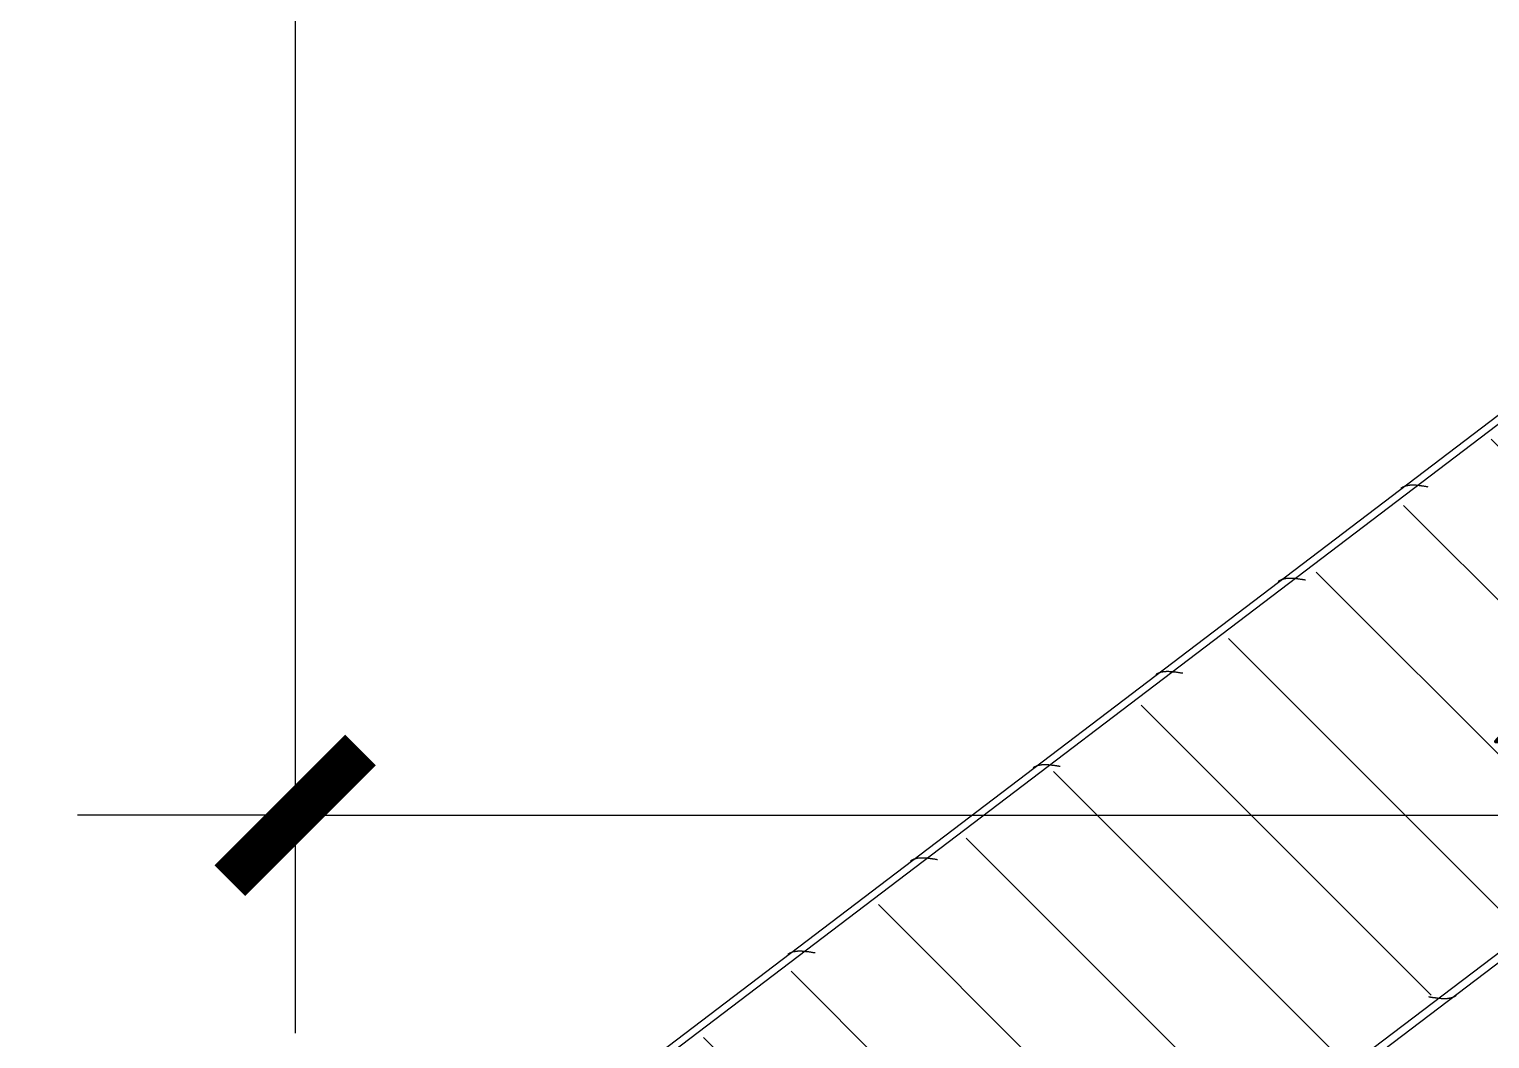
# Model space of a CAD drawing. Extents: x -9133 to 18268, y -11863 to 17290.
# Drawn here: x 708.9 to 809.5, y 3367.1 to 3436.6 of the extents above; entities that cross this region are included whole.
import ezdxf

# ---------------------------------------------------------------- set-up
doc = ezdxf.new("R2010")
doc.units = 0
doc.header["$LTSCALE"] = 30
doc.header["$MEASUREMENT"] = 0
doc.linetypes.add('EJEG$0$RLE-PROYECCION', pattern=[0.71438, 0.47625, -0.23813])
doc.layers.get('0').update_dxf_attribs({"linetype": 'CONTINUOUS'})
doc.layers.add('EJEG$0$RLA-ACHURADO', color=30, linetype='EJEG$0$RLE-PROYECCION', lineweight=15, transparency=0.7)
doc.layers.add('EJEG$0$RLA-CONTORNO', color=30, linetype='CONTINUOUS', lineweight=25)
doc.layers.add('EJEG$0$RLA-FE', color=7, linetype='CONTINUOUS')
doc.styles.add('EJEG$0$RomanS', font='romans.shx', dxfattribs={"height": 11.25})
doc.dimstyles.new('EJEG$0$ING50', dxfattribs={"dimscale": 50, "dimtxt": 0.27, "dimasz": 0.3, "dimexe": 0, "dimexo": 0, "dimgap": 0.1, "dimtad": 1, "dimdec": 1, "dimzin": 12, "dimdsep": 46, "dimtxsty": 'EJEG$0$RomanS', "dimblk": 'EJEG$0$TICK1', "dimblk1": 'EJEG$0$TICK1', "dimblk2": 'EJEG$0$TICK1', "dimcen": 0.09, "dimclrd": 2, "dimclre": 1, "dimclrt": 3, "dimadec": 0, "dimazin": 0, "dimtfac": 1, "dimtdec": 0, "dimtix": 1, "dimtmove": 2, "dimatfit": 3, "dimldrblk": 'EJEG$0$TICK1', "dimfxl": 0, "dimfxlon": 1, "dimtolj": 1, "dimtzin": 0, "dimarcsym": 0})

# ---------------------------------------------------------------- blocks, each defined once
blk = doc.blocks.new('EJEG$0$FP_3-EJE G')
at = {"layer": 'EJEG$0$RLA-CONTORNO'}
for p, q in [((-1239.82, 1101.97), (-1601.82, 826.77)), ((-1327.3, 1035.54), (-1327.32, 1035.52)), ((-1327.28, 1035.55), (-1327.3, 1035.54)), ((-1327.26, 1035.56), (-1327.28, 1035.55)), ((-1327.23, 1035.57), (-1327.26, 1035.56)), ((-1327.21, 1035.59), (-1327.23, 1035.57)), ((-1327.19, 1035.6), (-1327.21, 1035.59)), ((-1327.17, 1035.61), (-1327.19, 1035.6)), ((-1327.14, 1035.62), (-1327.17, 1035.61)), ((-1327.12, 1035.63), (-1327.14, 1035.62)), ((-1327.1, 1035.64), (-1327.12, 1035.63)), ((-1327.07, 1035.65), (-1327.1, 1035.64)), ((-1327.05, 1035.66), (-1327.07, 1035.65)), ((-1327.03, 1035.67), (-1327.05, 1035.66)), ((-1327, 1035.67), (-1327.03, 1035.67)), ((-1326.97, 1035.68), (-1327, 1035.67)), ((-1326.95, 1035.69), (-1326.97, 1035.68)), ((-1326.92, 1035.69), (-1326.95, 1035.69)), ((-1326.9, 1035.7), (-1326.92, 1035.69)), ((-1326.87, 1035.7), (-1326.9, 1035.7)), ((-1326.84, 1035.71), (-1326.87, 1035.7)), ((-1326.82, 1035.71), (-1326.84, 1035.71)), ((-1326.79, 1035.72), (-1326.82, 1035.71)), ((-1326.76, 1035.72), (-1326.79, 1035.72)), ((-1326.73, 1035.72), (-1326.76, 1035.72)), ((-1326.7, 1035.73), (-1326.73, 1035.72)), ((-1326.67, 1035.73), (-1326.7, 1035.73)), ((-1326.64, 1035.73), (-1326.67, 1035.73)), ((-1326.61, 1035.73), (-1326.64, 1035.73)), ((-1326.58, 1035.73), (-1326.61, 1035.73)), ((-1326.55, 1035.73), (-1326.58, 1035.73)), ((-1326.52, 1035.74), (-1326.55, 1035.73)), ((-1326.49, 1035.74), (-1326.52, 1035.74)), ((-1326.46, 1035.73), (-1326.49, 1035.74)), ((-1326.43, 1035.73), (-1326.46, 1035.73)), ((-1326.4, 1035.73), (-1326.43, 1035.73)), ((-1326.37, 1035.73), (-1326.4, 1035.73)), ((-1326.33, 1035.73), (-1326.37, 1035.73)), ((-1326.3, 1035.73), (-1326.33, 1035.73)), ((-1326.27, 1035.73), (-1326.3, 1035.73)), ((-1326.24, 1035.72), (-1326.27, 1035.73)), ((-1326.2, 1035.72), (-1326.24, 1035.72)), ((-1326.17, 1035.72), (-1326.2, 1035.72)), ((-1326.14, 1035.71), (-1326.17, 1035.72)), ((-1326.1, 1035.71), (-1326.14, 1035.71)), ((-1326.07, 1035.71), (-1326.1, 1035.71)), ((-1326.04, 1035.7), (-1326.07, 1035.71)), ((-1326, 1035.7), (-1326.04, 1035.7)), ((-1325.97, 1035.7), (-1326, 1035.7)), ((-1325.93, 1035.69), (-1325.97, 1035.7)), ((-1325.9, 1035.69), (-1325.93, 1035.69)), ((-1325.87, 1035.68), (-1325.9, 1035.69)), ((-1325.83, 1035.68), (-1325.87, 1035.68)), ((-1325.8, 1035.67), (-1325.83, 1035.68)), ((-1325.76, 1035.67), (-1325.8, 1035.67)), ((-1325.73, 1035.66), (-1325.76, 1035.67)), ((-1325.69, 1035.65), (-1325.73, 1035.66)), ((-1325.66, 1035.65), (-1325.69, 1035.65)), ((-1325.62, 1035.64), (-1325.66, 1035.65)), ((-1325.59, 1035.64), (-1325.62, 1035.64)), ((-1325.55, 1035.63), (-1325.59, 1035.64)), ((-1325.52, 1035.63), (-1325.55, 1035.63)), ((-1325.48, 1035.62), (-1325.52, 1035.63)), ((-1325.45, 1035.61), (-1325.48, 1035.62)), ((-1335.74, 1029.12), (-1335.76, 1029.1)), ((-1335.72, 1029.13), (-1335.74, 1029.12)), ((-1335.7, 1029.14), (-1335.72, 1029.13)), ((-1335.68, 1029.16), (-1335.7, 1029.14)), ((-1335.66, 1029.17), (-1335.68, 1029.16)), ((-1335.63, 1029.18), (-1335.66, 1029.17)), ((-1335.61, 1029.19), (-1335.63, 1029.18)), ((-1335.59, 1029.2), (-1335.61, 1029.19)), ((-1335.57, 1029.21), (-1335.59, 1029.2)), ((-1335.54, 1029.22), (-1335.57, 1029.21)), ((-1335.52, 1029.23), (-1335.54, 1029.22)), ((-1335.49, 1029.24), (-1335.52, 1029.23)), ((-1335.47, 1029.25), (-1335.49, 1029.24)), ((-1335.44, 1029.25), (-1335.47, 1029.25)), ((-1335.42, 1029.26), (-1335.44, 1029.25)), ((-1335.39, 1029.27), (-1335.42, 1029.26)), ((-1335.37, 1029.27), (-1335.39, 1029.27)), ((-1335.34, 1029.28), (-1335.37, 1029.27)), ((-1335.31, 1029.29), (-1335.34, 1029.28)), ((-1335.29, 1029.29), (-1335.31, 1029.29)), ((-1335.26, 1029.29), (-1335.29, 1029.29)), ((-1335.23, 1029.3), (-1335.26, 1029.29)), ((-1335.2, 1029.3), (-1335.23, 1029.3)), ((-1335.17, 1029.31), (-1335.2, 1029.3)), ((-1335.15, 1029.31), (-1335.17, 1029.31)), ((-1335.12, 1029.31), (-1335.15, 1029.31)), ((-1335.09, 1029.31), (-1335.12, 1029.31)), ((-1335.06, 1029.31), (-1335.09, 1029.31)), ((-1335.03, 1029.32), (-1335.06, 1029.31)), ((-1335, 1029.32), (-1335.03, 1029.32)), ((-1334.97, 1029.32), (-1335, 1029.32)), ((-1334.94, 1029.32), (-1334.97, 1029.32)), ((-1334.91, 1029.32), (-1334.94, 1029.32)), ((-1334.87, 1029.32), (-1334.91, 1029.32)), ((-1334.84, 1029.31), (-1334.87, 1029.32)), ((-1334.81, 1029.31), (-1334.84, 1029.31)), ((-1334.78, 1029.31), (-1334.81, 1029.31)), ((-1334.75, 1029.31), (-1334.78, 1029.31)), ((-1334.71, 1029.31), (-1334.75, 1029.31)), ((-1334.68, 1029.3), (-1334.71, 1029.31)), ((-1334.65, 1029.3), (-1334.68, 1029.3)), ((-1334.61, 1029.3), (-1334.65, 1029.3)), ((-1334.58, 1029.3), (-1334.61, 1029.3)), ((-1334.55, 1029.29), (-1334.58, 1029.3)), ((-1334.51, 1029.29), (-1334.55, 1029.29)), ((-1334.48, 1029.28), (-1334.51, 1029.29)), ((-1334.45, 1029.28), (-1334.48, 1029.28)), ((-1334.41, 1029.28), (-1334.45, 1029.28)), ((-1334.38, 1029.27), (-1334.41, 1029.28)), ((-1334.34, 1029.27), (-1334.38, 1029.27)), ((-1334.31, 1029.26), (-1334.34, 1029.27)), ((-1334.27, 1029.26), (-1334.31, 1029.26)), ((-1334.24, 1029.25), (-1334.27, 1029.26)), ((-1334.21, 1029.25), (-1334.24, 1029.25)), ((-1334.17, 1029.24), (-1334.21, 1029.25)), ((-1334.14, 1029.24), (-1334.17, 1029.24)), ((-1334.1, 1029.23), (-1334.14, 1029.24)), ((-1334.07, 1029.22), (-1334.1, 1029.23)), ((-1334.03, 1029.22), (-1334.07, 1029.22)), ((-1333.99, 1029.21), (-1334.03, 1029.22)), ((-1333.96, 1029.21), (-1333.99, 1029.21)), ((-1333.92, 1029.2), (-1333.96, 1029.21)), ((-1333.89, 1029.2), (-1333.92, 1029.2)), ((-1344.18, 1022.7), (-1344.2, 1022.68)), ((-1344.16, 1022.71), (-1344.18, 1022.7)), ((-1344.14, 1022.72), (-1344.16, 1022.71)), ((-1344.12, 1022.74), (-1344.14, 1022.72)), ((-1344.1, 1022.75), (-1344.12, 1022.74)), ((-1344.08, 1022.76), (-1344.1, 1022.75)), ((-1344.05, 1022.77), (-1344.08, 1022.76)), ((-1344.03, 1022.78), (-1344.05, 1022.77)), ((-1344.01, 1022.79), (-1344.03, 1022.78)), ((-1343.99, 1022.8), (-1344.01, 1022.79)), ((-1343.96, 1022.81), (-1343.99, 1022.8)), ((-1343.94, 1022.82), (-1343.96, 1022.81)), ((-1343.91, 1022.83), (-1343.94, 1022.82)), ((-1343.89, 1022.84), (-1343.91, 1022.83)), ((-1343.86, 1022.84), (-1343.89, 1022.84)), ((-1343.84, 1022.85), (-1343.86, 1022.84)), ((-1343.81, 1022.86), (-1343.84, 1022.85)), ((-1343.78, 1022.86), (-1343.81, 1022.86)), ((-1343.76, 1022.87), (-1343.78, 1022.86)), ((-1343.73, 1022.87), (-1343.76, 1022.87)), ((-1343.7, 1022.88), (-1343.73, 1022.87)), ((-1343.67, 1022.88), (-1343.7, 1022.88)), ((-1343.65, 1022.88), (-1343.67, 1022.88)), ((-1343.62, 1022.89), (-1343.65, 1022.88)), ((-1343.59, 1022.89), (-1343.62, 1022.89)), ((-1343.56, 1022.89), (-1343.59, 1022.89)), ((-1343.53, 1022.89), (-1343.56, 1022.89)), ((-1343.5, 1022.89), (-1343.53, 1022.89)), ((-1343.47, 1022.9), (-1343.5, 1022.89)), ((-1343.44, 1022.9), (-1343.47, 1022.9)), ((-1343.41, 1022.9), (-1343.44, 1022.9)), ((-1343.38, 1022.9), (-1343.41, 1022.9)), ((-1343.35, 1022.9), (-1343.38, 1022.9)), ((-1343.32, 1022.9), (-1343.35, 1022.9)), ((-1343.29, 1022.9), (-1343.32, 1022.9)), ((-1343.25, 1022.89), (-1343.29, 1022.9)), ((-1343.22, 1022.89), (-1343.25, 1022.89)), ((-1343.19, 1022.89), (-1343.22, 1022.89)), ((-1343.16, 1022.89), (-1343.19, 1022.89)), ((-1343.12, 1022.89), (-1343.16, 1022.89)), ((-1343.09, 1022.88), (-1343.12, 1022.89)), ((-1343.06, 1022.88), (-1343.09, 1022.88)), ((-1343.03, 1022.88), (-1343.06, 1022.88)), ((-1342.99, 1022.87), (-1343.03, 1022.88)), ((-1342.96, 1022.87), (-1342.99, 1022.87)), ((-1342.92, 1022.87), (-1342.96, 1022.87)), ((-1342.89, 1022.86), (-1342.92, 1022.87)), ((-1342.86, 1022.86), (-1342.89, 1022.86)), ((-1342.82, 1022.85), (-1342.86, 1022.86)), ((-1342.79, 1022.85), (-1342.82, 1022.85)), ((-1342.75, 1022.84), (-1342.79, 1022.85)), ((-1342.72, 1022.84), (-1342.75, 1022.84)), ((-1342.68, 1022.83), (-1342.72, 1022.84)), ((-1342.65, 1022.83), (-1342.68, 1022.83)), ((-1342.61, 1022.82), (-1342.65, 1022.83)), ((-1342.58, 1022.82), (-1342.61, 1022.82)), ((-1342.54, 1022.81), (-1342.58, 1022.82)), ((-1342.51, 1022.81), (-1342.54, 1022.81)), ((-1342.47, 1022.8), (-1342.51, 1022.81)), ((-1342.44, 1022.79), (-1342.47, 1022.8)), ((-1342.4, 1022.79), (-1342.44, 1022.79)), ((-1342.37, 1022.78), (-1342.4, 1022.79)), ((-1342.33, 1022.78), (-1342.37, 1022.78)), ((-1352.63, 1016.28), (-1352.65, 1016.26)), ((-1352.61, 1016.29), (-1352.63, 1016.28)), ((-1352.59, 1016.31), (-1352.61, 1016.29)), ((-1352.56, 1016.32), (-1352.59, 1016.31)), ((-1352.54, 1016.33), (-1352.56, 1016.32)), ((-1352.52, 1016.34), (-1352.54, 1016.33)), ((-1352.5, 1016.35), (-1352.52, 1016.34)), ((-1352.48, 1016.36), (-1352.5, 1016.35)), ((-1352.45, 1016.37), (-1352.48, 1016.36)), ((-1352.43, 1016.38), (-1352.45, 1016.37)), ((-1352.41, 1016.39), (-1352.43, 1016.38)), ((-1352.38, 1016.4), (-1352.41, 1016.39)), ((-1352.36, 1016.41), (-1352.38, 1016.4)), ((-1352.33, 1016.42), (-1352.36, 1016.41)), ((-1352.31, 1016.42), (-1352.33, 1016.42)), ((-1352.28, 1016.43), (-1352.31, 1016.42)), ((-1352.25, 1016.44), (-1352.28, 1016.43)), ((-1352.23, 1016.44), (-1352.25, 1016.44)), ((-1352.2, 1016.45), (-1352.23, 1016.44)), ((-1352.17, 1016.45), (-1352.2, 1016.45)), ((-1352.15, 1016.46), (-1352.17, 1016.45)), ((-1352.12, 1016.46), (-1352.15, 1016.46)), ((-1352.09, 1016.46), (-1352.12, 1016.46)), ((-1352.06, 1016.47), (-1352.09, 1016.46)), ((-1352.03, 1016.47), (-1352.06, 1016.47)), ((-1352, 1016.47), (-1352.03, 1016.47)), ((-1351.97, 1016.47), (-1352, 1016.47)), ((-1351.95, 1016.48), (-1351.97, 1016.47)), ((-1351.92, 1016.48), (-1351.95, 1016.48)), ((-1351.88, 1016.48), (-1351.92, 1016.48)), ((-1351.85, 1016.48), (-1351.88, 1016.48)), ((-1351.82, 1016.48), (-1351.85, 1016.48)), ((-1351.79, 1016.48), (-1351.82, 1016.48)), ((-1351.76, 1016.48), (-1351.79, 1016.48)), ((-1351.73, 1016.48), (-1351.76, 1016.48)), ((-1351.7, 1016.48), (-1351.73, 1016.48)), ((-1351.67, 1016.47), (-1351.7, 1016.48)), ((-1351.63, 1016.47), (-1351.67, 1016.47)), ((-1351.6, 1016.47), (-1351.63, 1016.47)), ((-1351.57, 1016.47), (-1351.6, 1016.47)), ((-1351.54, 1016.46), (-1351.57, 1016.47)), ((-1351.5, 1016.46), (-1351.54, 1016.46)), ((-1351.47, 1016.46), (-1351.5, 1016.46)), ((-1351.44, 1016.45), (-1351.47, 1016.46)), ((-1351.4, 1016.45), (-1351.44, 1016.45)), ((-1351.37, 1016.45), (-1351.4, 1016.45)), ((-1351.33, 1016.44), (-1351.37, 1016.45)), ((-1351.3, 1016.44), (-1351.33, 1016.44)), ((-1351.27, 1016.43), (-1351.3, 1016.44)), ((-1351.23, 1016.43), (-1351.27, 1016.43)), ((-1351.2, 1016.42), (-1351.23, 1016.43)), ((-1351.16, 1016.42), (-1351.2, 1016.42)), ((-1351.13, 1016.41), (-1351.16, 1016.42)), ((-1351.09, 1016.41), (-1351.13, 1016.41)), ((-1351.06, 1016.4), (-1351.09, 1016.41)), ((-1351.02, 1016.4), (-1351.06, 1016.4)), ((-1350.99, 1016.39), (-1351.02, 1016.4)), ((-1350.95, 1016.39), (-1350.99, 1016.39)), ((-1350.92, 1016.38), (-1350.95, 1016.39)), ((-1350.88, 1016.38), (-1350.92, 1016.38)), ((-1350.85, 1016.37), (-1350.88, 1016.38)), ((-1350.81, 1016.36), (-1350.85, 1016.37)), ((-1350.78, 1016.36), (-1350.81, 1016.36)), ((-1361.07, 1009.86), (-1361.09, 1009.85)), ((-1361.05, 1009.87), (-1361.07, 1009.86)), ((-1361.03, 1009.89), (-1361.05, 1009.87)), ((-1361.01, 1009.9), (-1361.03, 1009.89)), ((-1360.99, 1009.91), (-1361.01, 1009.9)), ((-1360.96, 1009.92), (-1360.99, 1009.91)), ((-1360.94, 1009.93), (-1360.96, 1009.92)), ((-1360.92, 1009.94), (-1360.94, 1009.93)), ((-1360.9, 1009.95), (-1360.92, 1009.94)), ((-1360.87, 1009.96), (-1360.9, 1009.95)), ((-1360.85, 1009.97), (-1360.87, 1009.96)), ((-1360.82, 1009.98), (-1360.85, 1009.97)), ((-1360.8, 1009.99), (-1360.82, 1009.98)), ((-1360.77, 1010), (-1360.8, 1009.99)), ((-1360.75, 1010), (-1360.77, 1010)), ((-1360.72, 1010.01), (-1360.75, 1010)), ((-1360.7, 1010.02), (-1360.72, 1010.01)), ((-1360.67, 1010.02), (-1360.7, 1010.02)), ((-1360.64, 1010.03), (-1360.67, 1010.02)), ((-1360.62, 1010.03), (-1360.64, 1010.03)), ((-1360.59, 1010.04), (-1360.62, 1010.03)), ((-1360.56, 1010.04), (-1360.59, 1010.04)), ((-1360.53, 1010.05), (-1360.56, 1010.04)), ((-1360.51, 1010.05), (-1360.53, 1010.05)), ((-1360.48, 1010.05), (-1360.51, 1010.05)), ((-1360.45, 1010.05), (-1360.48, 1010.05)), ((-1360.42, 1010.06), (-1360.45, 1010.05)), ((-1360.39, 1010.06), (-1360.42, 1010.06)), ((-1360.36, 1010.06), (-1360.39, 1010.06)), ((-1360.33, 1010.06), (-1360.36, 1010.06)), ((-1360.3, 1010.06), (-1360.33, 1010.06)), ((-1360.27, 1010.06), (-1360.3, 1010.06)), ((-1360.24, 1010.06), (-1360.27, 1010.06)), ((-1360.2, 1010.06), (-1360.24, 1010.06)), ((-1360.17, 1010.06), (-1360.2, 1010.06)), ((-1360.14, 1010.06), (-1360.17, 1010.06)), ((-1360.11, 1010.05), (-1360.14, 1010.06)), ((-1360.08, 1010.05), (-1360.11, 1010.05)), ((-1360.04, 1010.05), (-1360.08, 1010.05)), ((-1360.01, 1010.05), (-1360.04, 1010.05)), ((-1359.98, 1010.05), (-1360.01, 1010.05)), ((-1359.95, 1010.04), (-1359.98, 1010.05)), ((-1359.91, 1010.04), (-1359.95, 1010.04)), ((-1359.88, 1010.04), (-1359.91, 1010.04)), ((-1359.85, 1010.03), (-1359.88, 1010.04)), ((-1359.81, 1010.03), (-1359.85, 1010.03)), ((-1359.78, 1010.02), (-1359.81, 1010.03)), ((-1359.74, 1010.02), (-1359.78, 1010.02)), ((-1359.71, 1010.01), (-1359.74, 1010.02)), ((-1359.67, 1010.01), (-1359.71, 1010.01)), ((-1359.64, 1010.01), (-1359.67, 1010.01)), ((-1359.61, 1010), (-1359.64, 1010.01)), ((-1359.57, 1010), (-1359.61, 1010)), ((-1359.54, 1009.99), (-1359.57, 1010)), ((-1359.5, 1009.98), (-1359.54, 1009.99)), ((-1359.47, 1009.98), (-1359.5, 1009.98)), ((-1359.43, 1009.97), (-1359.47, 1009.98)), ((-1359.4, 1009.97), (-1359.43, 1009.97)), ((-1359.36, 1009.96), (-1359.4, 1009.97)), ((-1359.33, 1009.96), (-1359.36, 1009.96)), ((-1359.29, 1009.95), (-1359.33, 1009.96)), ((-1359.26, 1009.94), (-1359.29, 1009.95)), ((-1359.22, 1009.94), (-1359.26, 1009.94)), ((-1369.51, 1003.44), (-1369.53, 1003.43)), ((-1369.49, 1003.45), (-1369.51, 1003.44)), ((-1369.47, 1003.47), (-1369.49, 1003.45)), ((-1369.45, 1003.48), (-1369.47, 1003.47)), ((-1369.43, 1003.49), (-1369.45, 1003.48)), ((-1369.41, 1003.5), (-1369.43, 1003.49)), ((-1369.39, 1003.51), (-1369.41, 1003.5)), ((-1369.36, 1003.53), (-1369.39, 1003.51)), ((-1369.34, 1003.54), (-1369.36, 1003.53)), ((-1369.32, 1003.54), (-1369.34, 1003.54)), ((-1369.29, 1003.55), (-1369.32, 1003.54)), ((-1369.27, 1003.56), (-1369.29, 1003.55)), ((-1369.24, 1003.57), (-1369.27, 1003.56)), ((-1369.22, 1003.58), (-1369.24, 1003.57)), ((-1369.19, 1003.59), (-1369.22, 1003.58)), ((-1369.17, 1003.59), (-1369.19, 1003.59)), ((-1369.14, 1003.6), (-1369.17, 1003.59)), ((-1369.11, 1003.6), (-1369.14, 1003.6)), ((-1369.09, 1003.61), (-1369.11, 1003.6)), ((-1369.06, 1003.61), (-1369.09, 1003.61)), ((-1369.03, 1003.62), (-1369.06, 1003.61)), ((-1369.01, 1003.62), (-1369.03, 1003.62)), ((-1368.98, 1003.63), (-1369.01, 1003.62)), ((-1368.95, 1003.63), (-1368.98, 1003.63)), ((-1368.92, 1003.63), (-1368.95, 1003.63)), ((-1368.89, 1003.63), (-1368.92, 1003.63)), ((-1368.86, 1003.64), (-1368.89, 1003.63)), ((-1368.83, 1003.64), (-1368.86, 1003.64)), ((-1368.8, 1003.64), (-1368.83, 1003.64)), ((-1368.77, 1003.64), (-1368.8, 1003.64)), ((-1368.74, 1003.64), (-1368.77, 1003.64)), ((-1368.71, 1003.64), (-1368.74, 1003.64)), ((-1368.68, 1003.64), (-1368.71, 1003.64)), ((-1368.65, 1003.64), (-1368.68, 1003.64)), ((-1368.62, 1003.64), (-1368.65, 1003.64)), ((-1368.58, 1003.64), (-1368.62, 1003.64)), ((-1368.55, 1003.64), (-1368.58, 1003.64)), ((-1368.52, 1003.63), (-1368.55, 1003.64)), ((-1368.49, 1003.63), (-1368.52, 1003.63)), ((-1368.46, 1003.63), (-1368.49, 1003.63)), ((-1368.42, 1003.63), (-1368.46, 1003.63)), ((-1368.39, 1003.62), (-1368.42, 1003.63)), ((-1368.36, 1003.62), (-1368.39, 1003.62)), ((-1368.32, 1003.62), (-1368.36, 1003.62)), ((-1368.29, 1003.61), (-1368.32, 1003.62)), ((-1368.26, 1003.61), (-1368.29, 1003.61)), ((-1368.22, 1003.6), (-1368.26, 1003.61)), ((-1368.19, 1003.6), (-1368.22, 1003.6)), ((-1368.15, 1003.6), (-1368.19, 1003.6)), ((-1368.12, 1003.59), (-1368.15, 1003.6)), ((-1368.08, 1003.59), (-1368.12, 1003.59)), ((-1368.05, 1003.58), (-1368.08, 1003.59)), ((-1368.01, 1003.58), (-1368.05, 1003.58)), ((-1367.98, 1003.57), (-1368.01, 1003.58)), ((-1367.94, 1003.57), (-1367.98, 1003.57)), ((-1367.91, 1003.56), (-1367.94, 1003.57)), ((-1367.87, 1003.55), (-1367.91, 1003.56)), ((-1367.84, 1003.55), (-1367.87, 1003.55)), ((-1367.8, 1003.54), (-1367.84, 1003.55)), ((-1367.77, 1003.54), (-1367.8, 1003.54)), ((-1367.73, 1003.53), (-1367.77, 1003.54)), ((-1367.7, 1003.53), (-1367.73, 1003.53)), ((-1367.66, 1003.52), (-1367.7, 1003.53))]:
    blk.add_line(p, q, dxfattribs=at)
blk = doc.blocks.new('EJEG$0$FP_4-EJE G')
at = {"layer": 'EJEG$0$RLA-CONTORNO'}
for p, q in [((-1601.82, 789.09), (-1239.82, 1064.28)), ((-1325.35, 1000.48), (-1325.39, 1000.49)), ((-1325.32, 1000.48), (-1325.35, 1000.48)), ((-1325.28, 1000.47), (-1325.32, 1000.48)), ((-1325.25, 1000.46), (-1325.28, 1000.47)), ((-1325.21, 1000.46), (-1325.25, 1000.46)), ((-1325.18, 1000.45), (-1325.21, 1000.46)), ((-1325.14, 1000.45), (-1325.18, 1000.45)), ((-1325.11, 1000.44), (-1325.14, 1000.45)), ((-1325.07, 1000.44), (-1325.11, 1000.44)), ((-1325.04, 1000.43), (-1325.07, 1000.44)), ((-1325, 1000.43), (-1325.04, 1000.43)), ((-1324.97, 1000.42), (-1325, 1000.43)), ((-1324.93, 1000.42), (-1324.97, 1000.42)), ((-1324.9, 1000.41), (-1324.93, 1000.42)), ((-1324.86, 1000.41), (-1324.9, 1000.41)), ((-1324.83, 1000.4), (-1324.86, 1000.41)), ((-1324.8, 1000.4), (-1324.83, 1000.4)), ((-1324.76, 1000.39), (-1324.8, 1000.4)), ((-1324.73, 1000.39), (-1324.76, 1000.39)), ((-1324.69, 1000.39), (-1324.73, 1000.39)), ((-1324.66, 1000.38), (-1324.69, 1000.39)), ((-1324.63, 1000.38), (-1324.66, 1000.38)), ((-1324.6, 1000.38), (-1324.63, 1000.38)), ((-1324.56, 1000.38), (-1324.6, 1000.38)), ((-1324.53, 1000.37), (-1324.56, 1000.38)), ((-1324.5, 1000.37), (-1324.53, 1000.37)), ((-1324.47, 1000.37), (-1324.5, 1000.37)), ((-1324.43, 1000.37), (-1324.47, 1000.37)), ((-1324.4, 1000.37), (-1324.43, 1000.37)), ((-1324.37, 1000.37), (-1324.4, 1000.37)), ((-1324.34, 1000.37), (-1324.37, 1000.37)), ((-1324.31, 1000.37), (-1324.34, 1000.37)), ((-1324.28, 1000.37), (-1324.31, 1000.37)), ((-1324.25, 1000.37), (-1324.28, 1000.37)), ((-1324.22, 1000.37), (-1324.25, 1000.37)), ((-1324.19, 1000.37), (-1324.22, 1000.37)), ((-1324.16, 1000.37), (-1324.19, 1000.37)), ((-1324.13, 1000.37), (-1324.16, 1000.37)), ((-1324.1, 1000.38), (-1324.13, 1000.37)), ((-1324.07, 1000.38), (-1324.1, 1000.38)), ((-1324.05, 1000.38), (-1324.07, 1000.38)), ((-1324.02, 1000.39), (-1324.05, 1000.38)), ((-1323.99, 1000.39), (-1324.02, 1000.39)), ((-1323.96, 1000.4), (-1323.99, 1000.39)), ((-1323.94, 1000.4), (-1323.96, 1000.4)), ((-1323.91, 1000.41), (-1323.94, 1000.4)), ((-1323.88, 1000.41), (-1323.91, 1000.41)), ((-1323.86, 1000.42), (-1323.88, 1000.41)), ((-1323.83, 1000.43), (-1323.86, 1000.42)), ((-1323.81, 1000.44), (-1323.83, 1000.43)), ((-1323.78, 1000.44), (-1323.81, 1000.44)), ((-1323.76, 1000.45), (-1323.78, 1000.44)), ((-1323.73, 1000.46), (-1323.76, 1000.45)), ((-1323.71, 1000.47), (-1323.73, 1000.46)), ((-1323.69, 1000.48), (-1323.71, 1000.47)), ((-1323.67, 1000.49), (-1323.69, 1000.48)), ((-1323.64, 1000.5), (-1323.67, 1000.49)), ((-1323.62, 1000.51), (-1323.64, 1000.5)), ((-1323.6, 1000.53), (-1323.62, 1000.51)), ((-1323.58, 1000.54), (-1323.6, 1000.53)), ((-1323.56, 1000.55), (-1323.58, 1000.54)), ((-1323.54, 1000.57), (-1323.56, 1000.55)), ((-1323.52, 1000.58), (-1323.54, 1000.57))]:
    blk.add_line(p, q, dxfattribs=at)
blk = doc.blocks.new('EJEG$0$RLA-VIGAS-CAJONES - V_M_ 300x300x5-308513-EJE G')
at = {"layer": 'EJEG$0$RLA-CONTORNO'}
for p, q in [((-1239.82, 1101.34), (-1601.82, 826.14)), ((-1239.82, 1064.91), (-1601.82, 789.71))]:
    blk.add_line(p, q, dxfattribs=at)
blk = doc.blocks.new('EJEG$0$TICK1')
at = {"color": 2, "const_width": 0.2}
blk.add_lwpolyline([(-0.3, -0.3), (0.3, 0.3)], dxfattribs=at)
at = {"color": 2}
for points in [[(0, 0), (-1, 0)], [(0, 0), (1, 0)]]:
    blk.add_lwpolyline(points, dxfattribs=at)
blk = doc.blocks.new('*D119')
at = {"layer": 'EJEG$0$RLA-FE', "color": 2, "lineweight": -2, "transparency": 16777216}
blk.add_line((-1388.46, 1013), (-1218.46, 1013), dxfattribs=at)
at = {"layer": 'EJEG$0$RLA-FE', "color": 2, "lineweight": -2, "transparency": 16777216, "xscale": 15, "yscale": 15, "zscale": 15, "rotation": 180}
blk.add_blockref('EJEG$0$TICK1', (-1403.46, 1013), dxfattribs=at)
at = {"layer": 'EJEG$0$RLA-FE', "color": 2, "lineweight": -2, "transparency": 16777216, "xscale": 15, "yscale": 15, "zscale": 15}
blk.add_blockref('EJEG$0$TICK1', (-1203.46, 1013), dxfattribs=at)
at = {"layer": 'EJEG$0$RLA-FE', "color": 3, "transparency": 16777216, "insert": (-1303.46, 1025.57), "char_height": 15, "attachment_point": 5, "style": 'EJEG$0$RomanS'}
blk.add_mtext('\\A1;200', dxfattribs=at)
blk = doc.blocks.new('EJEG')
at = {"layer": 'EJEG$0$RLA-ACHURADO'}
h = blk.add_hatch(dxfattribs=at)
h.set_pattern_fill('RLE-ELEMENTOS METALICOS', color=256, style=0, pattern_type=2)
h.set_pattern_definition([(135, (-424.688, -2039.478), (-5.303301, -5.303301), [])])
h.paths.add_polyline_path([(-1601.82, 790.34), (-1239.82, 1065.54), (-1239.82, 1100.71), (-1601.82, 825.51), (-1601.82, 792.53)], flags=0)
at = {"layer": 'EJEG$0$RLA-FE', "color": 1}
blk.add_line((-1403.46, 1121), (-1403.46, 998), dxfattribs=at)
at = {"layer": 'EJEG$0$RLA-CONTORNO'}
for name in ['EJEG$0$FP_3-EJE G', 'EJEG$0$RLA-VIGAS-CAJONES - V_M_ 300x300x5-308513-EJE G', 'EJEG$0$FP_4-EJE G']:
    blk.add_blockref(name, (0, 0), dxfattribs=at)
at = {"layer": 'EJEG$0$RLA-FE'}
dim = blk.add_aligned_dim(p1=(-1403.46, 1121), p2=(-1203.46, 1121), distance=-108, dimstyle='EJEG$0$ING50', dxfattribs=at)
dim.commit()
dim.dimension.update_dxf_attribs({"geometry": '*D119', "text_midpoint": (-1303.46, 1025.57)})

msp = doc.modelspace()

# ---------------------------------------------------------------- block references
msp.add_blockref('EJEG', (2130.72, 2369.47))

doc.saveas('drawing.dxf')
